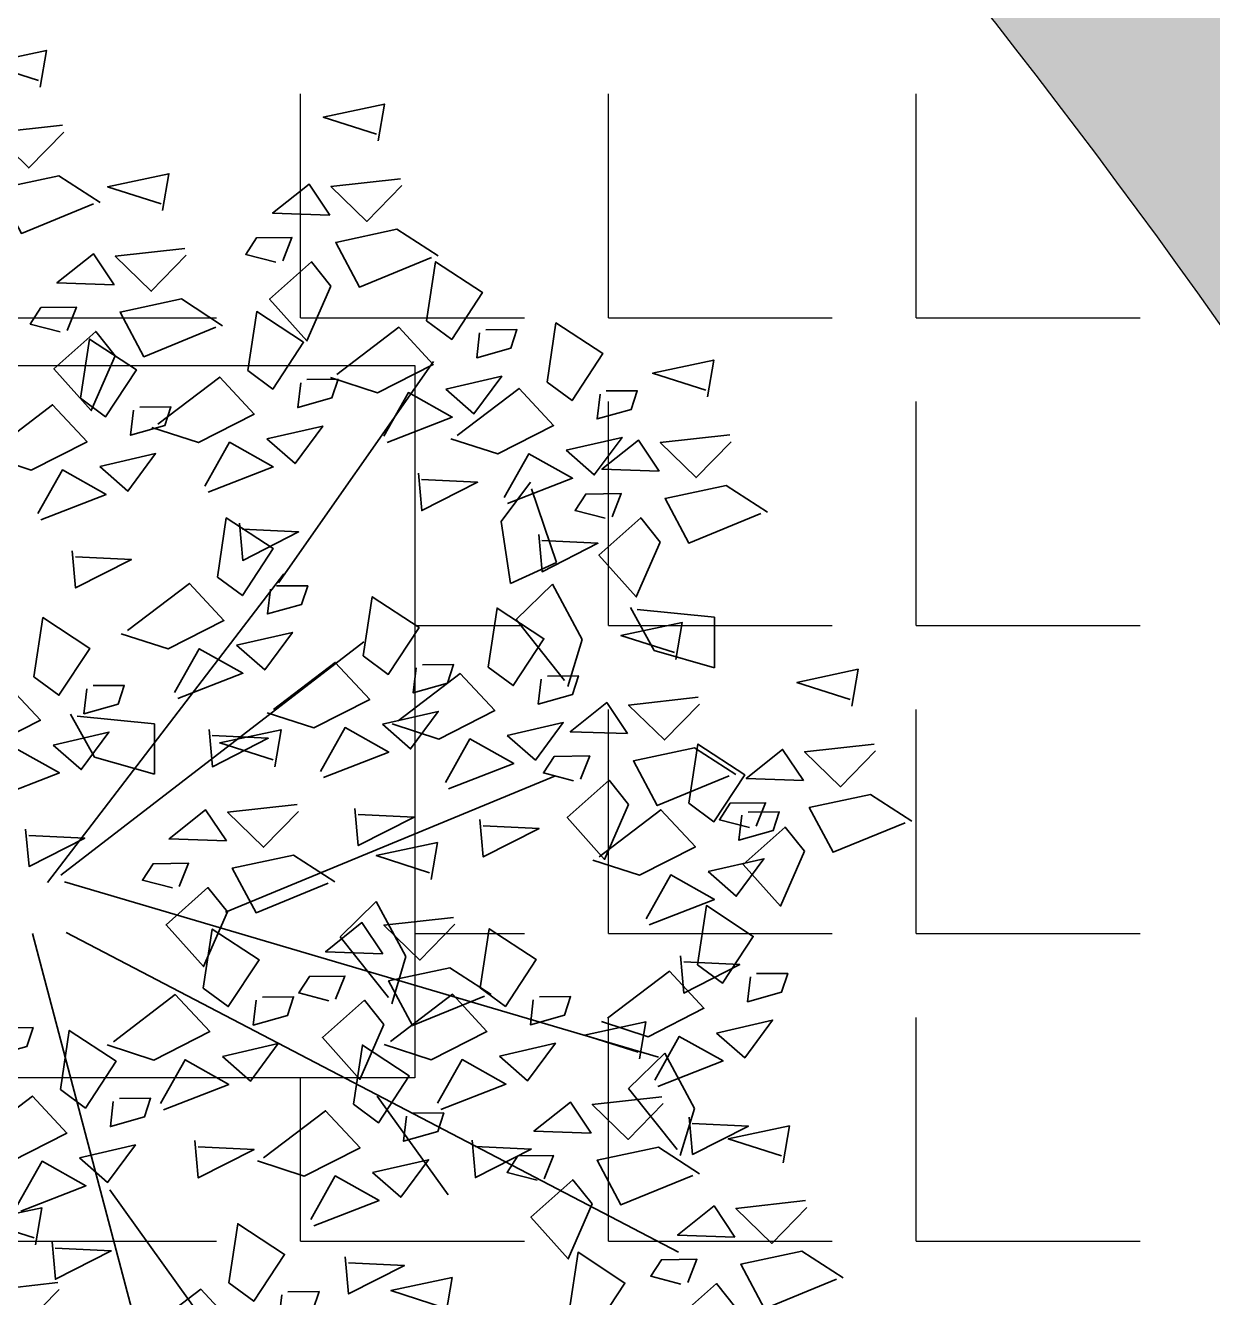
# Model space of a CAD drawing. Header units: metres. Extents: x 7 to 327053, y 40 to 7393807.
# Drawn here: x 326108.865 to 326112.905, y 7392802.729 to 7392807.059 of the extents above; entities that cross this region are included whole.
import ezdxf

# ---------------------------------------------------------------- set-up
doc = ezdxf.new("R2010")
doc.units = ezdxf.units.M
for name, color, linetype, lineweight in [('L-shrub', 74, 'Continuous', 35), ('linagrossa', 7, 'Continuous', 25), ('MÓVEIS', 7, 'Continuous', 13)]:
    doc.layers.add(name, color=color, linetype=linetype, lineweight=lineweight)
doc.layers.add('Piso externo', color=254, linetype='Continuous')
pattern_1 = [(0, (321476.649647605, 7391586.482397106), (0, 1.04775), [0.762, -0.28575]), (90, (321476.649647605, 7391586.482397106), (-1.04775, 6.415618419033196e-17), [0.762, -0.28575])]

# ---------------------------------------------------------------- blocks, each defined once
blk = doc.blocks.new('flower shrub 3')
at = {"layer": 'L-shrub', "color": 2}
for p, q in [((42.49748086955515, 35.61948701267829), (42.33495376250357, 51.58195338331279)), ((43.94747622599243, 49.99998411798151), (64.84520412745769, 35.81941823416855)), ((195.0585621409264, 39.7142745949095), (209.5227406452177, 46.46810964538599)), ((208.749917615176, 44.34546977546415), (204.4889112900564, 19.45275386646972)), ((188.103165085573, 20.61054382572184), (195.0585621409264, 39.7142745949095)), ((57.01016172621166, 21.38178453478031), (42.49748086955515, 35.61948701267829)), ((64.84520412745769, 35.81941823416855), (57.01016172621166, 21.38178453478031)), ((204.4889112900564, 19.45275386646972), (188.103165085573, 20.61054382572184)), ((184.0850864097301, 9.471884590690024), (199.896150465298, 13.92647881439188)), ((199.896150465298, 13.92647881439188), (199.8147031134576, -6.403878876328235)), ((188.4978131760435, -15.3943841830187), (184.0850864097301, 9.471884590690024)), ((199.8147031134576, -6.403878876328235), (188.4887634570041, -17.65331613269518)), ((218.6951987351349, -20.78437598125311), (218.5326716280542, -4.821909610967849)), ((220.1451940915285, -6.403878876270027), (241.0429219930811, -20.58444476008299)), ((241.0429219930811, -20.58444476008299), (233.2078795917478, -35.02207845947123)), ((233.2078795917478, -35.02207845947123), (218.6951987351349, -20.78437598125311)), ((84.69149201974507, -53.70043528464157), (100.5025560753129, -49.24584106093971)), ((100.5025560753129, -49.24584106093971), (100.4211087234434, -69.57619875163071)), ((89.10421878605848, -78.56670405805926), (84.69149201974507, -53.70043528464157)), ((100.4211087234434, -69.57619875163071), (89.09516906703355, -80.82563600802676)), ((143.4240745945717, -141.6904506272694), (159.2351386501832, -137.2358564035967)), ((159.2351386501832, -137.2358564035967), (159.1536912982992, -157.5662140943168)), ((147.8368013609579, -166.5567194010073), (143.4240745945717, -141.6904506272694)), ((159.1536912982992, -157.5662140943168), (147.8277516419184, -168.8156513507129))]:
    blk.add_line(p, q, dxfattribs=at)
at = {"layer": 'L-shrub', "color": 92}
for points in [[(130.8360085095337, 235.0765806544223), (138.369288169546, 244.6116114788165), (118.8744804563175, 250.3807145053579), (131.4762255478563, 237.2399859531433)], [(130.6866578677145, 218.6506605688482), (115.1292521688301, 213.8430761256314), (110.3061956109304, 229.3876011358516), (131.3268792130111, 220.8140804217546)], [(127.9764061339956, 193.5711132070864), (102.8690028143319, 196.2954073867295), (103.0183534561802, 212.7213274722162), (122.5131611693796, 206.9522244456748), (130.1424990611995, 192.930100818281)], [(146.6485993329697, 180.9288800726062), (154.1818789929821, 190.4639108970295), (134.6870712797681, 196.2330139236292), (147.2888163712923, 183.0922853713855)], [(218.9348525128735, 167.391951132653), (226.4681321728858, 176.9269819570472), (206.9733244596864, 182.6960849836468), (219.5750695511961, 169.5553564314323)], [(121.3918167398951, 167.2272626396734), (120.2607576296723, 179.3263491005637), (105.3435689690814, 176.6821699560387), (121.3918167398951, 167.2272626396734)], [(146.499248691136, 164.5029599870613), (130.9418429922371, 159.6953755438735), (126.1187864343665, 175.2399005540937), (147.1394700364617, 166.6663798399677)], [(100.862036779843, 161.538289202319), (107.1148494246445, 166.7465033480548), (96.92463476555713, 172.1149766720773), (91.31203915906372, 169.0701678251207), (98.69594385268284, 162.1793015911244)], [(193.6780699197843, 153.690333699662), (192.5470108095614, 165.7894201605522), (177.6298221489996, 163.1452410160564), (193.6780699197843, 153.690333699662)], [(218.7855018710398, 150.966031047079), (203.2280961721554, 146.1584466038621), (198.4050396142702, 161.7029716141405), (219.4257232163509, 153.1294509000436)], [(173.1482899597613, 148.0013602623658), (179.4011026045191, 153.2095744080143), (169.2108879454463, 158.5780477321241), (163.5982923389529, 155.5332388851675), (170.982197032572, 148.642372651142)], [(216.0752501373354, 125.8864836853172), (190.9678468176862, 128.6107778649602), (191.1171974595199, 145.036697950447), (210.6120051727048, 139.2675949239347), (218.2413430645538, 125.2454712965409)], [(60.25782900882768, 138.7758594872139), (85.21893177714081, 142.6160194869444), (89.30902757844886, 126.7067683227651), (68.98590973060345, 127.2553651212074), (57.99970148704597, 138.8368147764995)], [(107.4348681237315, 128.4744684911566), (102.7360035455785, 121.8303859936131), (113.9657312390627, 119.2702694806503), (118.603716159545, 123.6590262789395), (109.6929956455133, 128.4135132018418)], [(204.8788468665443, 108.5306907367776), (216.5956138695183, 124.0132556812023), (225.2019647144189, 107.9820939383062), (209.1515824601229, 99.38744701564428), (204.8788468665443, 108.5306907367776)], [(89.06550853807128, 117.6854503528157), (93.27733421626907, 106.286866565526), (107.0087092910689, 112.6871430780738), (89.06550853807128, 117.6854503528157)], [(159.3906004665914, 110.4252299045329), (154.6917358884529, 103.7811474069312), (165.9214635819226, 101.2210308940557), (170.5594485023757, 105.6097876922867), (161.6487279883731, 110.364274615189)], [(170.9461439265287, 107.1896919606079), (195.9072466948273, 111.0298519603675), (199.9973424961208, 95.12060079618824), (179.6742246482899, 95.6691975946305), (168.688016404747, 107.2506472499808)], [(218.1231830414326, 96.88830096452149), (213.4243184632796, 90.24421846697805), (224.6540461567638, 87.68410195404431), (229.2920310771878, 92.07285875227535), (220.3813105632144, 96.82734567526495)], [(174.7926908393274, 82.25912363213138), (188.5849455718707, 90.91472584419535), (197.2521764840058, 77.13890497310784), (174.7318107720639, 80.0037827603228)], [(229.7272379993083, 72.43222874167259), (241.4440050023113, 87.91479368609725), (250.0503558471682, 71.88363194317208), (233.9999735929014, 63.28898502051015), (229.7272379993083, 72.43222874167259)], [(105.4852524765592, 67.9199190950021), (117.2020194795332, 83.40248403939766), (125.8083703244192, 67.3713222965016), (109.7579880701523, 58.77667537386878), (105.4852524765592, 67.9199190950021)], [(199.7538234557287, 86.09928282615147), (203.9656491339556, 74.70069903891998), (217.69702420877, 81.10097555155518), (199.7538234557287, 86.09928282615147)], [(120.1502040658379, 79.88680140787619), (115.3295499146043, 68.73205314477671), (135.6526677624497, 68.18345634633442), (120.0893244081089, 77.63147570859292)], [(195.7945350592781, 71.09122996547377), (220.7556378275767, 74.93138996520427), (224.8457336289139, 59.02213880099589), (204.5226157810248, 59.5707355994673), (193.5364075374964, 71.1521852548176)], [(3.784196511318441, 66.57892031877418), (28.74529927963158, 70.41908031853382), (32.83539508098329, 54.50982915432541), (12.51227723309421, 55.05842595282593), (1.526068989565828, 66.639875608118)], [(71.55254953652911, 66.57892031874506), (96.5136523047986, 70.41908031853382), (100.6037481061648, 54.50982915429631), (80.28063025829032, 55.05842595279682), (69.29442201476195, 66.63987560814712)], [(178.8827866406791, 66.34987246792298), (174.0621324894309, 55.19512420491082), (194.3852503373055, 54.64652740635211), (178.8219069829501, 64.0945467685815)], [(242.971574174182, 60.78983896941646), (238.2727095960145, 54.14575647181482), (249.5024372895277, 51.58563995896838), (254.1404222099809, 55.97439675714122), (245.2297016959346, 60.72888368004351)], [(273.1495349330362, 43.30345861637034), (280.6828145930195, 52.83848944085185), (261.1880068798055, 58.60759246739325), (273.7897519713442, 45.4668639151496)], [(118.7295886514475, 56.27752932274598), (114.0307240732945, 49.63344682514435), (125.2604517667787, 47.0733303122397), (129.8984366872173, 51.46208711052896), (120.9877161732147, 56.21657403343125)], [(199.6410819721204, 46.16066163705546), (213.4333367045911, 54.81626384900301), (222.1005676167552, 41.04044297797372), (199.5802019048569, 43.90532076513046)], [(7.630743424160754, 41.64835199032677), (21.42299815668957, 50.30395420233253), (30.09022906885366, 36.52813333127415), (7.569863356897257, 39.39301111843088)], [(75.39909644937143, 41.64835199032677), (89.19135118188568, 50.30395420239073), (97.85858209402069, 36.52813333133236), (75.33821638207881, 39.39301111845998)], [(224.6022145885072, 50.00082083101734), (228.814040266705, 38.60223704378586), (242.545415341534, 45.00251355639192), (224.6022145885072, 50.00082083101734)], [(100.3602290657582, 45.48851118434686), (104.572054743985, 34.0899273971154), (118.3034298187704, 40.49020390975056), (100.3602290657582, 45.48851118434686)], [(247.8927523399616, 29.60184118335019), (246.7616932297242, 41.70092764426954), (231.8445045691624, 39.05674849980278), (247.8927523399616, 29.60184118335019)], [(134.8515437640162, 22.796822628472), (146.5683107670047, 38.27938757292577), (155.1746616118762, 22.24822582997149), (139.1242793575802, 13.65357890725136), (134.8515437640162, 22.796822628472)], [(227.3629723798658, 23.91286774605396), (233.6157850246673, 29.1210818917607), (223.425570365609, 34.48955521584139), (217.8129747591156, 31.44474636888481), (225.1968794527056, 24.55388013485936)], [(203.731177773414, 30.25141047281795), (198.910523622224, 19.09666220968938), (219.2336414700839, 18.54806541124708), (203.6702981157286, 27.99608477344737)], [(11.72083922549791, 25.73910082611837), (6.900185074278852, 14.58435256298981), (27.22330292212428, 14.0357557645475), (11.65995956776896, 23.48377512680599)], [(79.48919225067948, 25.73910082614748), (74.66853809946042, 14.58435256301891), (94.99165594733496, 14.0357557645184), (79.42831259297964, 23.48377512677689)], [(270.289932557469, 1.797991169063607), (245.1825292378053, 4.522285348648438), (245.3318798796681, 20.94820543416426), (264.8266875928675, 15.17910240771016), (272.4560254846874, 1.156978780258214)], [(92.43394677176548, 4.948834208946209), (99.96722643177785, 14.48386503339861), (80.4724187185493, 20.25296805994003), (93.07416381010259, 7.112239507783669)], [(237.1584075058927, 9.249746283865532), (221.8464350052527, -2.689095552719663), (217.6635997927078, 15.01884931037784), (235.3870984187961, 19.18542136490578), (237.1584075058927, 9.249746283865532)], [(168.7357053471205, 0.2352743951778393), (180.4524723500944, 15.7178393395443), (189.0588231949659, -0.3133224033226725), (173.008440940699, -8.907969326042803), (168.7357053471205, 0.2352743951778393)], [(104.7653877368138, -3.474744476232444), (118.5576424693281, 5.180857735773316), (127.2248733814631, -8.594963135226863), (104.7045076695358, -5.730085348070133)], [(67.17716417871996, -8.752783224015728), (66.04610506846802, 3.346303236903622), (51.12891640787712, 0.7021240924077575), (67.17716417871996, -8.752783224015728)], [(129.7265203532006, 0.3654147178167477), (133.9383460314129, -11.03316906941472), (147.6697211062274, -4.632892556837759), (129.7265203532006, 0.3654147178167477)], [(46.64738421863876, -14.44175666137016), (52.90019686342566, -9.233542515605222), (42.7099822043383, -3.865069191582733), (37.097386597874, -6.909878038510214), (44.48129129144945, -13.80074427250656)], [(92.28459612993177, -11.47708587654051), (76.72719043104735, -16.28467031984473), (71.90413387317676, -0.7401453095080797), (92.92481747525744, -9.313666023634141)], [(181.9800415219942, -11.40711537704919), (177.2811769438267, -18.05119787470903), (188.5109046373254, -20.61131438761368), (193.1488895577786, -16.22255758938263), (184.2381690437469, -11.46807066645124)], [(223.4527526675083, -26.63731813977938), (230.9860323275207, -17.10228731526877), (211.4912246142921, -11.33318428878556), (224.0929697058454, -24.47391284097103)], [(89.5743443962274, -36.55663323830231), (64.46694107656367, -33.83233905877569), (64.61629171842651, -17.40641897325986), (84.11109943161135, -23.17552199980128), (91.74043732343124, -37.1976456271659)], [(108.8554835381219, -19.38399564038263), (104.0348293869174, -30.53874390351121), (124.3579472347919, -31.08734070195351), (108.7946038804075, -21.63932133981143)], [(138.649549319889, -26.0362927094975), (152.4418040524033, -17.38069049749174), (161.1090349645674, -31.15651136852103), (138.5886692526401, -28.2916335813643)], [(163.6106819362903, -22.19613351550652), (167.8225076145172, -33.5947173027962), (181.5538826893025, -27.19444079016103), (163.6106819362903, -22.19613351550652)], [(-28.10183792667522, -27.2001915514411), (-32.80070250482822, -33.84427404904272), (-21.5709748113004, -36.40439056191826), (-16.93298989092, -32.01563376368722), (-25.84371040492261, -27.26114684078493)], [(198.1959700744482, -40.33893557274132), (197.0649109641963, -28.23984911185107), (182.1477223036345, -30.88402825637604), (198.1959700744482, -40.33893557274132)], [(223.3034020256746, -43.063238225237), (207.7459963267902, -47.87082266854122), (202.9229397689196, -32.32629765823367), (223.9436233710003, -40.89981837238883)], [(177.666190114367, -46.02790901009575), (183.9190027591685, -40.81969486435991), (173.7287881000957, -35.45122154027921), (168.1161924936168, -38.49603038723581), (175.5000971872068, -45.38689662126125)], [(-18.75673304614611, -53.912426186871), (-7.039966043157619, -38.42986124244635), (1.566384801728418, -54.46102298531332), (-14.48399745256756, -63.05566990803346), (-18.75673304614611, -53.912426186871)], [(3.784196511347545, -48.484968082048), (28.74529927964614, -44.64480808225925), (32.83539508093963, -60.55405924649676), (12.51227723310876, -60.00546244799625), (1.52606898958038, -48.42401279270415)], [(142.7396451212407, -41.94554387370589), (137.9189909700362, -53.10029213680536), (158.2421088178525, -53.64888893530586), (142.6787654635263, -44.20086957313469)], [(94.28450538877225, -65.15664621823815), (93.15344627854941, -53.05755975734792), (78.23625761794392, -55.70173890190199), (94.28450538877225, -65.15664621823815)], [(266.3727145600133, -67.24810495969723), (273.9059942199965, -57.71307413524482), (254.4111865067971, -51.94397110870339), (267.0129315983213, -65.08469966094708)], [(204.8788468665443, -69.70550236123381), (216.5956138695328, -54.22293741683824), (225.2019647144043, -70.25409915973431), (209.1515824601229, -78.84874608236714), (204.8788468665443, -69.70550236123381)], [(116.6816856063087, -92.96049623264116), (91.57428228663048, -90.23620205302723), (91.72363292850788, -73.8102819675114), (111.2184406416782, -79.57938499405282), (118.847778533498, -93.60150862144657)], [(266.2233639181504, -83.67402504521306), (250.6659582192515, -88.48160948851726), (245.84290166141, -72.93708447815152), (266.8635852634761, -81.51060519230668)], [(116.7799730043043, -90.01088818200513), (128.4967400072783, -74.52832323755138), (137.1030908521643, -90.55948498050566), (121.0527085978683, -99.15413190316757), (116.7799730043043, -90.01088818200513)], [(220.586152006872, -86.6386958301009), (226.8389646516589, -81.43048168427777), (216.6487499925861, -76.06200836025528), (211.0361543860927, -79.10681720721186), (218.4200590796827, -85.99768344123731)], [(218.1231830414326, -81.34789213343173), (213.4243184632651, -87.99197463109155), (224.6540461567783, -90.5520911439962), (229.2920310771733, -86.16333434576516), (220.3813105631998, -81.40884742286289)], [(62.56529058411252, -103.5478171219583), (74.28205758711555, -88.06525217756278), (82.88840843198705, -104.0964139204588), (66.83802617770561, -112.6910608431499), (62.56529058411252, -103.5478171219583)], [(82.84727006425965, -91.35188695823307), (107.8083728325728, -87.51172695847343), (111.8984686339099, -103.4209781226527), (91.57535078603543, -102.8723813242104), (80.58914254250703, -91.29093166891835)], [(174.7926908393274, -95.97706946590915), (188.5849455718562, -87.32146725390339), (197.2521764840058, -101.0972881249035), (174.7318107720493, -98.23241033774686)], [(199.7538234557287, -92.13691027188905), (203.9656491339556, -103.5354940591205), (217.6970242087555, -97.13521754654357), (199.7538234557287, -92.13691027188905)], [(28.63258764409693, -104.8888158981572), (53.59369041238097, -101.0486558984848), (57.68378621370356, -116.9579070626641), (37.3606683658436, -116.4093102642218), (26.37446012230066, -104.8278606088715)], [(130.0243091791926, -101.653277954203), (125.3254446010251, -108.2973604518047), (136.5551722945383, -110.8574769647093), (141.1931572149333, -106.4687201665365), (132.2824367009743, -101.714233243576)], [(148.3566730121674, -118.4257448381686), (173.3177757804369, -114.5855848384089), (177.4078715817595, -130.4948360025882), (157.0847537339141, -129.9462392040877), (146.0985454903857, -118.3647895487957)], [(178.8827866406645, -111.8863206300884), (174.0621324894164, -123.041068893217), (194.3852503372909, -123.5896656917175), (178.8219069829356, -114.1416463295172)], [(151.1664994876191, -134.9327344814373), (158.699779147646, -125.3977036569849), (139.2049714344321, -119.6286006304435), (151.8067165259854, -132.769329182629)], [(152.2032199249661, -143.3563131665869), (165.9954746574803, -134.7007109545811), (174.6627055696153, -148.4765318256686), (152.1423398577171, -145.6116540384537)], [(151.0171488458145, -151.3586545669241), (135.4597431469156, -156.1662390101992), (130.6366865890595, -140.6217139998916), (151.6573701911256, -149.1952347140468)], [(36.56923035823274, -145.728635390813), (31.74857620702824, -156.8833836539415), (52.07169405487366, -157.4319804524421), (36.5083507005038, -147.9839610902418)], [(148.3068971120956, -176.4382019287732), (123.199493792461, -173.7139077491301), (123.3488444342947, -157.2879876635852), (142.8436521474796, -163.0570906900975), (150.472990039314, -177.0792143175495)]]:
    blk.add_lwpolyline(points, dxfattribs=at)
at = {"layer": 'L-shrub', "color": 2}
for points in [[(143.7889969574171, 139.4234126252995), (118.6815936377679, 142.1477068048552), (118.8309442796308, 158.5736268904293), (138.3257519928156, 152.8045238638878), (145.9550898846355, 138.7824002364941)], [(110.6574719058553, 146.8751677401597), (95.34549940521538, 134.9363259035162), (91.16266419264142, 152.6442707667011), (108.8861628187296, 156.8108428211417), (110.6574719058553, 146.8751677401597)], [(94.19053194887238, 140.1168582634127), (105.9072989518317, 155.5994232078665), (114.5136497967469, 139.5682614649704), (98.46326754245092, 130.9736145422503), (94.19053194887238, 140.1168582634127)], [(182.9437250857445, 133.3382388001482), (167.6317525851191, 121.3993969635339), (163.4489173725305, 139.1073418266896), (181.1724159986624, 143.2739138811885), (182.9437250857445, 133.3382388001482)], [(146.1462642916885, 122.0676196768181), (157.8630312946916, 137.5501846212137), (166.4693821395631, 121.5190228783176), (150.4189998852962, 112.9243759556557), (146.1462642916885, 122.0676196768181)], [(112.2135613516729, 120.7266209006193), (137.1746641199715, 124.5667809002916), (141.2647599212941, 108.6575297361123), (120.9416420734487, 109.2061265346128), (109.9554338298912, 120.7875761899049)], [(64.10437592168455, 113.8452911587956), (77.8966306541697, 122.5008933707431), (86.56386156631923, 108.7250724997138), (64.04349585439195, 111.5899502869288)], [(116.0601082645007, 95.79605257211368), (129.8523629970441, 104.4516547841194), (138.5195939091791, 90.67583391309019), (115.9992281972372, 93.5407117002469)], [(141.0212408808875, 99.63621176610468), (145.2330665590998, 88.23762797887319), (158.9644416338997, 94.63790449150837), (141.0212408808875, 99.63621176610468)], [(68.1944717229635, 97.93603999455809), (63.37381757177354, 86.78129173142952), (83.69693541961897, 86.2326949329872), (68.13359206527821, 95.68071429518751)], [(50.96123562623688, 56.27752932274598), (46.26237104811297, 49.63344682514435), (57.4920987416117, 47.0733303122688), (62.13008366202121, 51.46208711049985), (53.2193631480186, 56.21657403343125)], [(32.59187604056206, 45.48851118431776), (36.80370171877439, 34.08992739708629), (50.53507679357426, 40.49020390972145), (32.59187604056206, 45.48851118431776)], [(273.0001842911879, 26.87753853088362), (257.4427785922889, 22.06995408757939), (252.6197220344329, 37.61447909791605), (273.6404056365136, 29.04095838378998)], [(100.9188408239861, 21.45582385227317), (125.8799435922701, 25.2959838519455), (129.9700393936073, 9.386732687766196), (109.6469215457618, 9.935329486208502), (98.6607133022044, 21.51677914161701)], [(148.09587993889, 11.15443285624496), (143.3970153607224, 4.510350358585129), (154.6267430542211, 1.95023384570959), (159.2647279746743, 6.338990643940632), (150.3540074606426, 11.09347756684292)], [(119.5412879818468, -51.45502878533443), (127.0745676418446, -41.91999796085292), (107.5797599286452, -36.15089493431151), (120.1815050201694, -49.29162348652607)], [(-52.68943598619079, -55.25342496306985), (-27.72833321787766, -51.41326496333931), (-23.63823741656961, -67.32251612751861), (-43.96135526438593, -66.7739193290763), (-54.94756350794341, -55.192469673726)], [(187.4616252404084, -60.69103047222597), (172.1496527397685, -72.62987230889848), (167.9668175271945, -54.92192744571366), (185.6903161532827, -50.75535539127304), (187.4616252404084, -60.69103047222597)], [(119.3919373399985, -67.88094887082116), (103.8345316411141, -72.68853331403807), (99.01147508324357, -57.14400830381783), (120.0321586853242, -65.71752901794389)], [(-5.512396871257807, -65.55481595906893), (-10.21126144942536, -72.19889845669968), (1.018466244073351, -74.75901496960431), (5.656451164511963, -70.37025817137328), (-3.254269349505193, -65.61577124844189)], [(11.72083922546881, -89.3247875747038), (6.9001850742643, -100.4795358377741), (27.22330292212428, -101.0281326362747), (11.65995956776896, -91.58011327404527)], [(230.3815871328843, -101.3018172921438), (215.0696146322298, -113.2406591288454), (210.8867794196704, -95.53271426566059), (228.6102780457586, -91.36614221119088), (230.3815871328843, -101.3018172921438)], [(86.69381697708741, -116.2824552867096), (100.4860717096307, -107.6268530746456), (109.1533026217512, -121.4026739457331), (86.63293690982391, -118.5377961585182)], [(57.44026717331143, -125.9792250326136), (61.65209285152378, -137.3778088198451), (75.38346792632365, -130.9775323072681), (57.44026717331143, -125.9792250326136)], [(12.55917388843954, -146.7763744208205), (7.86030931030109, -153.4204569184221), (19.09003700378525, -155.9805734313268), (23.72802192420932, -151.5918166330666), (14.81730141022126, -146.8373297101643)]]:
    blk.add_lwpolyline(points, dxfattribs=at)
at = {"layer": 'L-shrub', "color": 32}
for points in [[(122.0546205521968, 56.75011005665875), (200.5175541612552, 95.93309574978777)], [(9.723148210716317, 7.128969200944992), (124.9655594245268, 58.55664078579867)], [(14.62709657762025, 7.128969200974097), (137.2253852927533, 26.72045441443334)], [(14.62709657762025, 4.680025916139129), (156.8411186950397, -137.3583029466681)], [(-2.536677657568361, -5.115716690634144), (-51.5759811305179, -205.9285317264439)], [(7.271189043589401, -10.01358799397712), (132.3214369258494, -196.1327891197579)], [(55.85154284407328, -28.96267591803917), (171.0939540578692, -41.2073618096183)], [(-12.80349403117725, -148.9605762826104), (-20.15937153249979, -90.18610537587664)]]:
    blk.add_lwpolyline(points, dxfattribs=at)
at = {"layer": 'L-shrub', "color": 108}
for points in [[(37.71689945136313, 67.91991909503122), (49.43366645438072, 83.4024840394268), (58.04001729923765, 67.3713222965307), (41.98963504497078, 58.77667537386878), (37.71689945136313, 67.91991909503122)], [(134.8030024070613, -1.105724381020991), (159.7641051753744, 2.734435618651332), (163.8542009767116, -13.17481554552796), (143.531083128837, -12.62621874708566), (132.5448748853087, -1.044769091677153)], [(37.71689945137769, -47.14396930579096), (49.43366645435162, -31.6614043614245), (58.04001729926676, -47.69256610429147), (41.98963504494168, -56.2872130269534), (37.71689945137769, -47.14396930579096)], [(220.5931502919702, -68.142785587057), (195.4857469723065, -65.41849140747217), (195.6350976141693, -48.99257132195635), (215.1299053273687, -54.76167434846866), (222.7592432191887, -68.7837979758915)], [(50.96123562625144, -58.7863590780762), (46.26237104808389, -65.43044157567782), (57.49209874159714, -67.99055808858247), (62.13008366202121, -63.60180129035143), (53.21936314800404, -58.84731436742003)], [(73.75472542872012, -70.8456196556799), (80.00753807349246, -65.63740550988587), (69.81732341443423, -60.26893218583428), (64.2047278079408, -63.31374103281996), (71.58863250151624, -70.20460726681631)], [(7.630743424146202, -73.4155364104663), (21.42299815668957, -64.75993419846054), (30.09022906882456, -78.53575506954803), (7.569863356911809, -75.6708772823331)], [(32.59187604056206, -69.57537721647533), (36.80370171877439, -80.97396100370678), (50.53507679357426, -74.57368449112982), (32.59187604056206, -69.57537721647533)], [(170.9461439264996, -71.04650113743264), (195.9072466947982, -67.20634113773121), (199.9973424961499, -83.11559230193961), (179.6742246482754, -82.56699550343909), (168.6880164047324, -70.9855458480888)], [(241.1159319669096, -80.94972239271738), (239.9848728567158, -68.85063593176892), (225.0676841961103, -71.49481507623568), (241.1159319669096, -80.94972239271738)], [(-0.6851622864196543, -135.1339846485643), (11.03160471653973, -119.6514197041688), (19.63795556142577, -135.6825814470649), (3.587573307144339, -144.2772283697559), (-0.6851622864196543, -135.1339846485643)], [(32.47913455689559, -129.8193842266337), (46.27138928940985, -121.1637820146279), (54.93862020155939, -134.9396028856281), (32.41825448964664, -132.0747250985005)], [(115.1753720605338, -168.9864468138839), (99.86339955989388, -180.9252886505564), (95.68056434730534, -163.2173437874007), (113.4040629734081, -159.0507717329892), (115.1753720605338, -168.9864468138839)], [(156.2933157263032, -159.2655643307662), (151.4726615750696, -170.4203125938948), (171.7957794229151, -170.9689093923662), (156.2324360685888, -161.520890030195)], [(56.29080525232712, -177.7996685357357), (63.82408491233945, -168.2646377113124), (44.32927719914004, -162.4955346847127), (56.93102229064971, -175.6362632369564)], [(176.0148906203831, -186.8242878290184), (183.5481702803954, -177.2892570045951), (164.0533625671814, -171.5201539780537), (176.6551076587056, -184.6608825302391)], [(91.93158187152584, -196.0501572894863), (103.6483488745143, -180.5675923450617), (112.2546997194149, -196.5987540879869), (96.20431746511896, -205.1934010106488), (91.93158187152584, -196.0501572894863)], [(150.7581080273085, -200.5259052620095), (149.6270489170856, -188.4268188011192), (134.7098602564947, -191.070997945586), (150.7581080273085, -200.5259052620095)], [(175.8655399785784, -203.2502079145634), (160.3081342796358, -208.0577923578094), (155.4850777217798, -192.5132673475891), (176.505761323875, -201.086788061657)], [(130.2283280672709, -206.2148786993639), (136.4811407120432, -201.0066645536281), (126.2909260529704, -195.6381912295474), (120.678330446477, -198.6830000765039), (128.062235140067, -205.5738663105585)], [(173.1552882448595, -228.3297552763252), (148.0478849251813, -225.6054610966821), (148.1972355670441, -209.1795410111954), (167.6920432802289, -214.9486440377368), (175.3213811720488, -228.9707676651306)], [(140.0237631932687, -220.8780001615232), (124.7117906926287, -232.8168419981667), (120.5289554800692, -215.1088971349818), (138.2524541061721, -210.9423250805412), (140.0237631932687, -220.8780001615232)]]:
    blk.add_lwpolyline(points, dxfattribs=at)
at = {"layer": 'L-shrub', "color": 98}
for points in [[(56.44281934466562, -29.10487812352949), (41.1308468440111, -41.04371996017289), (36.94801163145167, -23.33577509698807), (54.67151025752537, -19.16920304251835), (56.44281934466562, -29.10487812352949)], [(-48.84288907334847, -80.18399329148815), (-35.05063434083421, -71.5283910795406), (-26.38340342868469, -85.30421195056988), (-48.90376914061199, -82.43933416335494)], [(-23.88175645694719, -76.34383409749715), (-19.6699307787203, -87.74241788478683), (-5.938555703934981, -81.34214137215167), (-23.88175645694719, -76.34383409749715)], [(83.55016055474697, -85.50874111778103), (68.23818805409246, -97.44758295442443), (64.05535284151847, -79.7396380912396), (81.77885146760671, -75.57306603676987), (83.55016055474697, -85.50874111778103)], [(-49.87960951066634, -94.3219476615195), (-42.34632985068311, -84.786916837038), (-61.84113756391162, -79.0178138105548), (-49.2393924723583, -92.15854236276935)], [(263.5131121844461, -108.753572407033), (238.4057088647824, -106.0292782274191), (238.5550595066452, -89.6033581418742), (258.04986721983, -95.37246116844472), (265.6792051116645, -109.3945847958093)], [(-44.75279327201133, -96.09324445569655), (-49.57344742323039, -107.247992718796), (-29.25032957538497, -107.7965895172965), (-44.81367292974028, -98.34857015512534)], [(-50.02896015252918, -110.7478677470644), (-65.58636585142814, -115.5554521902522), (-70.4094224092987, -100.010927180032), (-49.38873880721803, -108.5844478941581)], [(182.289375952183, -117.0847460619115), (194.0061429551715, -101.6021811175451), (202.6124938000576, -117.6333428604121), (186.5621115457761, -126.227989783074), (182.289375952183, -117.0847460619115)], [(70.56335791209129, -104.8797192859929), (75.46727624633057, -144.0627049792383)], [(75.80962675898627, -115.1902068941563), (71.1107621808187, -121.8342893918161), (82.34048987434652, -124.3944059047207), (86.97847479475602, -120.0056491064897), (78.06775428076799, -115.2511621835874)], [(111.6549495934741, -112.4422960926604), (115.8667752716865, -123.8408798798918), (129.5981503465009, -117.4406033672567), (111.6549495934741, -112.4422960926604)], [(195.5337121270568, -128.7271358341677), (190.8348475488892, -135.3712183317984), (202.0645752424316, -137.9313348447031), (206.7025601628411, -133.5425780464429), (197.7918396488239, -128.7880911235115)], [(-34.61786522646435, -136.4749834247341), (-9.65676245818031, -132.6348234250617), (-5.566666656843153, -148.5440745892119), (-25.88978450470313, -147.9954777907405), (-36.87599274824606, -136.4140281354775)], [(90.78391277841, -132.1917064508598), (85.96325862719095, -143.3464547139883), (106.2863764750509, -143.8950515124888), (90.72303312071017, -134.4470321502303)], [(125.9097168945591, -148.6343519144284), (124.7786577843362, -136.5352654535672), (109.8614691237453, -139.1794445980049), (125.9097168945591, -148.6343519144284)], [(177.1643525413674, -139.5161539725668), (181.3761782195943, -150.9147377598856), (195.107553294365, -144.5144612471922), (177.1643525413674, -139.5161539725668)], [(105.379936934507, -154.3233253517246), (111.6327495792939, -149.1151112060179), (101.4425349202211, -143.7466378819081), (95.82993931372768, -146.7914467289229), (103.2138440073177, -153.6823129628901)]]:
    blk.add_lwpolyline(points, dxfattribs=at)

msp = doc.modelspace()

# ---------------------------------------------------------------- hatches: boundary and pattern name
at = {"layer": 'linagrossa'}
h = msp.add_hatch(dxfattribs=at)
h.set_pattern_fill('GOST_GLASS', color=5, scale=0.25)
h.set_pattern_definition([(45, (324474.8860170909, 7391607.833064089), (2.121320343559643, -2.220446049250313e-16), [1.25, -1.75]), (45, (324475.4163470909, 7391607.833064089), (2.121320343559643, -2.220446049250313e-16), [0.5, -2.5]), (45, (324474.8860170909, 7391608.363394088), (2.121320343559643, -2.220446049250313e-16), [0.5, -2.5])])
h.paths.add_polyline_path([(326127.3250190865, 7392833.686162909), (326118.9408109649, 7392828.235928586), (326108.0403423191, 7392845.004344828), (326105.4856561718, 7392842.946476213), (326107.5883658954, 7392839.711834379, -0.1910939841315938), (326107.8701693036, 7392839.278330372), (326110.6690225423, 7392834.972796579, -0.4816012508915894), (326111.5262315073, 7392834.289255872, -0.1620074997812514), (326111.3864475408, 7392833.869166874), (326111.8685654662, 7392833.127514903, -0.4704599594103138), (326112.7008424656, 7392832.438755981, -0.1526995338483947), (326112.5759473775, 7392832.039334686), (326113.3403945976, 7392830.863369727, -0.1453212673895203), (326113.5579294001, 7392830.528731443), (326114.9958488888, 7392828.31675017), (326117.2329508593, 7392824.875369965), (326117.2329508593, 7392809.808190648), (326117.1994846629, 7392791.038890981), (326121.6281500587, 7392791.034510779), (326121.6281500587, 7392798.931896747), (326122.2655939933, 7392798.931896747), (326122.1904818717, 7392804.850992458), (326122.0165506226, 7392818.557378151), (326126.2126768736, 7392818.557378151), (326129.7901139516, 7392827.544605257)])
h.paths.add_polyline_path([(326122.9190872434, 7392826.238253891), (326124.9569956583, 7392826.981595842), (326125.4326969153, 7392827.400567693, -0.168047369291223), (326125.776659584, 7392827.703511344), (326126.5046939579, 7392828.34472451), (326127.2871830789, 7392827.880613823), (326126.7696186085, 7392827.008001795), (326126.7390710918, 7392826.97378194, -0.3164550777947224), (326126.2018405633, 7392826.37196702), (326125.7021402011, 7392825.812194043), (326125.0699559846, 7392824.288439032), (326123.4378035168, 7392823.194349746), (326122.0801453324, 7392822.284263647), (326121.623424884, 7392821.806211864), (326120.9146800981, 7392822.483331474), (326120.1254093247, 7392823.237383889), (326119.814852224, 7392824.099285453), (326119.5237250215, 7392824.907262443), (326120.1103472309, 7392825.213745493)], flags=16)
h.paths.add_polyline_path([(326123.1723112672, 7392825.787233752), (326123.0388996874, 7392825.817577339), (326123.0331381036, 7392825.817100747), (326123.029430896, 7392825.812421088), (326123.1601084751, 7392825.742293488, 0.07774630722184843)], flags=0)
h.paths.add_polyline_path([(326123.0140144342, 7392825.832687306), (326123.0124218278, 7392825.828020713), (326123.011970735, 7392825.822404744), (326123.0161176355, 7392825.818761153), (326123.029129522, 7392825.822888851), (326122.9739509695, 7392825.786876783)], flags=0)
h.paths.add_polyline_path([(326121.8977242858, 7392825.125035693), (326121.764312706, 7392825.155379279), (326121.7585511222, 7392825.154902688), (326121.7548439146, 7392825.150223028), (326121.8855214937, 7392825.080095429, 0.07774630722184914)], flags=0)
h.paths.add_polyline_path([(326121.7394274528, 7392825.170489247), (326121.7378348464, 7392825.165822654), (326121.7373837536, 7392825.160206685), (326121.7415306541, 7392825.156563094), (326121.7545425406, 7392825.160690792), (326121.6993639881, 7392825.124678724)], flags=0)
h.paths.add_polyline_path([(326125.2222612846, 7392825.698340444, -1), (326123.8199951428, 7392825.698340444, -1)], flags=0)
h.paths.add_polyline_path([(326124.481290599, 7392825.832946318), (326124.47387838, 7392825.811227325), (326124.472255245, 7392825.791019784), (326124.5252401438, 7392825.778968718), (326124.5516383852, 7392825.787342904), (326124.634452396, 7392825.841391147), (326124.5758777342, 7392825.767451531), (326124.5971101367, 7392825.762622361), (326124.5702948992, 7392825.76040424), (326124.3704330128, 7392825.508115781), (326124.4411083641, 7392825.715205914), (326124.2948294874, 7392825.619737573), (326124.4480678859, 7392825.794957845), (326124.4430123162, 7392825.797670896), (326124.4492081616, 7392825.796261691)], flags=0)
h.paths.add_polyline_path([(326123.5826517405, 7392824.560843443, -1), (326122.1803855986, 7392824.560843443, -1)], flags=0)
h.paths.add_polyline_path([(326122.8416810549, 7392824.695449317), (326122.8342688358, 7392824.673730324), (326122.8326457008, 7392824.653522783), (326122.8856305996, 7392824.641471717), (326122.9120288411, 7392824.649845903), (326122.9948428518, 7392824.703894146), (326122.9362681901, 7392824.62995453), (326122.9575005926, 7392824.62512536), (326122.930685355, 7392824.622907239), (326122.7308234687, 7392824.370618779), (326122.80149882, 7392824.577708913), (326122.6552199433, 7392824.482240572), (326122.8084583418, 7392824.657460843), (326122.8034027721, 7392824.660173895), (326122.8095986175, 7392824.65876469)], flags=0)
h.paths.add_polyline_path([(326125.9707129076, 7392827.152706343), (326126.002795345, 7392827.189390969), (326125.995383126, 7392827.167671977), (326125.993759991, 7392827.147464435), (326126.0467448898, 7392827.135413368), (326126.0731431313, 7392827.143787554), (326126.1559571419, 7392827.197835797), (326126.0973824802, 7392827.123896182), (326126.1186148828, 7392827.119067011), (326126.0917996452, 7392827.116848891), (326125.8919377589, 7392826.864560432), (326125.9626131102, 7392827.071650566), (326125.8163342334, 7392826.976182223), (326125.9695726319, 7392827.151402496), (326125.9645170622, 7392827.154115546)], flags=0)
h.paths.add_polyline_path([(326125.2568873104, 7392826.38203539), (326125.1234757306, 7392826.412378976), (326125.1177141467, 7392826.411902386), (326125.1140069392, 7392826.407222725), (326125.2446845183, 7392826.337095127, 0.07774630722184905)], flags=0)
h.paths.add_polyline_path([(326125.0985904774, 7392826.427488944), (326125.0969978709, 7392826.422822352), (326125.0965467782, 7392826.417206382), (326125.1006936787, 7392826.413562791), (326125.1137055651, 7392826.417690489), (326125.0585270126, 7392826.381678421)], flags=0)
h.paths.add_polyline_path([(326120.546659386, 7392824.539242417), (326120.4132478062, 7392824.569586002), (326120.4074862224, 7392824.569109412), (326120.4037790148, 7392824.564429752), (326120.5344565939, 7392824.494302153, 0.07774630722184914)], flags=0)
h.paths.add_polyline_path([(326120.3867699465, 7392824.580029378), (326120.3863188538, 7392824.574413409), (326120.3904657543, 7392824.570769818), (326120.4034776408, 7392824.574897516), (326120.3482990882, 7392824.538885447), (326120.388362553, 7392824.58469597)], flags=0)
h.paths.add_polyline_path([(326121.8441617837, 7392823.636153124, -1), (326120.4418956419, 7392823.636153124, -1)], flags=0)
h.paths.add_polyline_path([(326121.1031910981, 7392823.770758998), (326121.0957788791, 7392823.749040006), (326121.0941557441, 7392823.728832465), (326121.1471406429, 7392823.716781397), (326121.1735388844, 7392823.725155585), (326121.2563528951, 7392823.779203827), (326121.1977782333, 7392823.705264211), (326121.2190106359, 7392823.700435041), (326121.1921953983, 7392823.69821692), (326120.992333512, 7392823.445928461), (326121.0630088633, 7392823.653018595), (326120.9167299865, 7392823.557550253), (326121.069968385, 7392823.732770525), (326121.0649128153, 7392823.735483576), (326121.0711086607, 7392823.734074372)], flags=0)
h.paths.add_polyline_path([(326126.7086547535, 7392827.787146337), (326126.5752431736, 7392827.817489923), (326126.5694815898, 7392827.817013333), (326126.5657743823, 7392827.812333672), (326126.6964519613, 7392827.742206073, 0.07774630722184886)], flags=0)
h.paths.add_polyline_path([(326126.5503579205, 7392827.83259989), (326126.548765314, 7392827.827933298), (326126.5483142212, 7392827.822317329), (326126.5524611217, 7392827.818673738), (326126.5654730081, 7392827.822801436), (326126.5102944557, 7392827.786789368)], flags=0)
h.paths.add_polyline_path([(326124.5488688065, 7392824.386428744), (326124.4154572267, 7392824.416772329), (326124.4096956429, 7392824.416295739), (326124.4059884353, 7392824.411616079), (326124.5366660144, 7392824.34148848, 0.07774630722184905)], flags=0)
h.paths.add_polyline_path([(326124.3905719735, 7392824.431882297), (326124.388979367, 7392824.427215704), (326124.3885282743, 7392824.421599736), (326124.3926751748, 7392824.417956145), (326124.4056870613, 7392824.422083843), (326124.3505085087, 7392824.386071774)], flags=0)
h.paths.add_polyline_path([(326122.7899306736, 7392823.291255187), (326122.6565190938, 7392823.321598773), (326122.6507575099, 7392823.321122183), (326122.6470503024, 7392823.316442522), (326122.7777278814, 7392823.246314923, 0.07774630722184914)], flags=0)
h.paths.add_polyline_path([(326122.6316338406, 7392823.336708741), (326122.6300412341, 7392823.332042148), (326122.6295901414, 7392823.326426179), (326122.6337370418, 7392823.322782588), (326122.6467489283, 7392823.326910286), (326122.5915703758, 7392823.290898218)], flags=0)
h.paths.add_polyline_path([(326121.9741932058, 7392822.629057128), (326121.840781626, 7392822.659400714), (326121.8350200421, 7392822.658924123), (326121.8313128346, 7392822.654244463), (326121.9619904137, 7392822.584116864, 0.07774630722184918)], flags=0)
h.paths.add_polyline_path([(326121.8158963728, 7392822.674510681), (326121.8143037664, 7392822.669844088), (326121.8138526736, 7392822.66422812), (326121.8179995741, 7392822.660584529), (326121.8310114605, 7392822.664712227), (326121.7758329081, 7392822.628700159)], flags=0)
h = msp.add_hatch(dxfattribs=at)
h.set_pattern_fill('AR-B88', color=256, scale=0.003, angle=210)
h.set_pattern_definition([(210, (321476.649647605, 7391586.482397106), (0.3048000000000001, -0.5279290861469937), []), (300.0000000000001, (321476.649647605, 7391586.482397106), (0.5687645430734969, -0.3755290861469938), [0.6096, -0.6096])])
edge = h.paths.add_edge_path()
edge.add_spline(control_points=[(326105.4252507812, 7392781.836105292), (326105.3816219061, 7392782.472705846), (326105.3390171742, 7392783.106154781), (326105.2977142291, 7392783.735597699)], knot_values=[4.276453404057152, 4.276453404057152, 4.276453404057152, 4.276453404057152, 5.435792482322459, 5.435792482322459, 5.435792482322459, 5.435792482322459], degree=3, periodic=0)
edge.add_spline(control_points=[(326105.2977142291, 7392783.735597699), (326104.2346180202, 7392799.936824486), (326103.9408445055, 7392819.769712596), (326115.6423058279, 7392802.689399564), (326117.2057455144, 7392797.369014895)], knot_values=[5.435792482322459, 5.435792482322459, 5.435792482322459, 5.435792482322459, 35.27601277885982, 49.12122168347274, 49.12122168347274, 49.12122168347274, 49.12122168347274], degree=3, periodic=0)
edge.add_line((326117.2057455144, 7392797.369014895), (326117.2110686102, 7392802.751007443))
edge.add_spline(control_points=[(326117.2110686102, 7392802.751007443), (326116.9154806244, 7392803.345797376), (326116.6048709978, 7392803.926715666), (326115.6520199504, 7392805.596855595), (326114.9792270293, 7392806.634127338), (326113.6071243329, 7392808.506264503), (326112.90951402, 7392809.340609778), (326111.9006110776, 7392810.362351606), (326111.5896101345, 7392810.65188744), (326110.9601214435, 7392811.177866188), (326110.64068576, 7392811.415280075), (326109.9795597628, 7392811.828128646), (326109.6382491234, 7392812.003915701), (326108.9131900934, 7392812.275342646), (326108.5276447146, 7392812.370717729), (326107.7195132697, 7392812.435957725), (326107.2972393103, 7392812.402575349), (326106.4927619324, 7392812.187062428), (326106.115072227, 7392812.006285627), (326105.4987736916, 7392811.58269472), (326105.2481769515, 7392811.351219305), (326105.0309457442, 7392811.104112783)], knot_values=[28.39846913175245, 28.39846913175245, 28.39846913175245, 28.39846913175245, 29.92886881345821, 29.92886881345821, 32.93830577329354, 32.93830577329354, 35.94774273312886, 35.94774273312886, 37.28611148220936, 37.28611148220936, 38.62448023128987, 38.62448023128987, 39.96284898037037, 39.96284898037037, 41.30121772945087, 41.30121772945087, 42.63958647853137, 42.63958647853137, 43.97795522761187, 43.97795522761187, 45.16764314598799, 45.16764314598799, 45.16764314598799, 45.16764314598799], degree=3, periodic=0)
edge.add_spline(control_points=[(326105.0309457442, 7392811.104112783), (326105.0037973502, 7392811.073230731), (326104.9771700812, 7392811.042104543), (326104.656749446, 7392810.657642333), (326104.4242361002, 7392810.277212946), (326103.9742521794, 7392809.366451251), (326103.7782666609, 7392808.82137459), (326103.390240844, 7392807.447626473), (326103.2242533098, 7392806.584689924), (326102.9388623512, 7392804.509585696), (326102.8366652917, 7392803.262594117), (326102.6934504783, 7392800.154997333), (326102.679726426, 7392798.22164023), (326102.7151389537, 7392796.148694085)], knot_values=[13.63212913587611, 13.63212913587611, 13.63212913587611, 13.63212913587611, 13.7808099665805, 13.7808099665805, 15.456175449302, 15.456175449302, 17.59766293686627, 17.59766293686627, 20.47858668806696, 20.47858668806696, 23.92959652592268, 23.92959652592268, 28.39846913175246, 28.39846913175246, 28.39846913175246, 28.39846913175246], degree=3, periodic=0)
edge.add_line((326102.7151389537, 7392796.148694085), (326103.3974761023, 7392796.15226396))
edge.add_line((326103.3974761023, 7392796.15226396), (326103.43026205, 7392789.885637647))
edge.add_line((326103.43026205, 7392789.885637647), (326102.9349966357, 7392789.883046501))
edge.add_spline(control_points=[(326102.9349966357, 7392789.8830465), (326102.96261838, 7392789.323612674), (326102.9922111009, 7392788.758426631), (326103.0706690373, 7392787.330312495), (326103.1217302136, 7392786.460969715), (326103.2858217394, 7392783.585453524)], knot_values=[6.654034809329403, 6.654034809329403, 6.654034809329403, 6.654034809329403, 7.741139734425969, 7.741139734425969, 9.376420724765467, 9.376420724765467, 9.376420724765467, 9.376420724765467], degree=3, periodic=0)
edge.add_spline(control_points=[(326103.2858217394, 7392783.585453524), (326094.0453181042, 7392783.076995625), (326083.2203730581, 7392784.809251017), (326080.0568063114, 7392785.358152177)], knot_values=[69.74330902998388, 69.74330902998388, 69.74330902998388, 69.74330902998388, 88.0176399846752, 88.0176399846752, 88.0176399846752, 88.0176399846752], degree=3, periodic=0)
edge.add_spline(control_points=[(326080.0568063114, 7392785.358152177), (326079.4020738546, 7392785.816206776), (326078.7503057556, 7392786.259492802), (326078.1033601656, 7392786.686030925)], knot_values=[177.138570163707, 177.138570163707, 177.138570163707, 177.138570163707, 178.7700673747349, 178.7700673747349, 178.7700673747349, 178.7700673747349], degree=3, periodic=0)
edge.add_spline(control_points=[(326078.1033601656, 7392786.686030925), (326075.6215386542, 7392788.322322302), (326073.2106877675, 7392789.712142562), (326070.9757108736, 7392790.74374695)], knot_values=[178.7700673747349, 178.7700673747349, 178.7700673747349, 178.7700673747349, 185.0288392668162, 185.0288392668162, 185.0288392668162, 185.0288392668162], degree=3, periodic=0)
edge.add_line((326070.9757108736, 7392790.74374695), (326064.6611624319, 7392790.74374695))
edge.add_line((326064.6611624319, 7392790.74374695), (326064.6526719483, 7392790.667509192))
edge.add_spline(control_points=[(326064.6526719483, 7392790.667509193), (326064.8720088051, 7392790.643081979), (326065.1015387521, 7392790.609383402), (326066.441844456, 7392790.365513596), (326067.7389987945, 7392789.957458274), (326070.5751656126, 7392788.764153607), (326072.1152331395, 7392787.981253635), (326074.8778494144, 7392786.382665094), (326076.0665520372, 7392785.639797105), (326077.8805566114, 7392784.43289056), (326078.4904097768, 7392784.015155841), (326079.1035977043, 7392783.583784158)], knot_values=[176.9745579152095, 176.9745579152095, 176.9745579152095, 176.9745579152095, 177.9204800851787, 177.9204800851787, 182.2807796273743, 182.2807796273743, 186.6410791695699, 186.6410791695699, 189.7612025076811, 189.7612025076811, 191.3212641767367, 191.3212641767367, 191.3212641767367, 191.3212641767367], degree=3, periodic=0)
edge.add_spline(control_points=[(326079.1035977043, 7392783.583784158), (326088.1034914381, 7392782.200303993), (326088.7713181559, 7392782.127513466), (326091.9014723914, 7392781.811825875), (326094.5841986801, 7392781.609831092), (326098.6729834789, 7392781.489906135), (326100.0467834595, 7392781.480466945), (326102.0885045354, 7392781.527471354), (326102.7659294052, 7392781.553341859), (326103.4373775868, 7392781.590779969)], knot_values=[69.71679281666376, 69.71679281666376, 69.71679281666376, 69.71679281666376, 71.15812814967781, 71.15812814967781, 76.28602714160222, 76.28602714160222, 78.84997663756442, 78.84997663756442, 80.13195138554552, 80.13195138554552, 80.13195138554552, 80.13195138554552], degree=3, periodic=0)
edge.add_spline(control_points=[(326103.4373775868, 7392781.590779969), (326103.5352705079, 7392780.165367126), (326103.6381135798, 7392778.725701476), (326103.7917881538, 7392776.60548732), (326103.8411691591, 7392775.928733605), (326103.8906403887, 7392775.251888064)], knot_values=[0.4125806906837859, 0.4125806906837859, 0.4125806906837859, 0.4125806906837859, 3.000296969526908, 3.000296969526908, 4.210732142912761, 4.210732142912761, 4.210732142912761, 4.210732142912761], degree=3, periodic=0)
edge.add_line((326103.8906403887, 7392775.251888064), (326105.9359222231, 7392774.70565595))
edge.add_spline(control_points=[(326105.9359222231, 7392774.705655951), (326105.7610534058, 7392777.096766569), (326105.5861845886, 7392779.487877187), (326105.4252507812, 7392781.836105292)], knot_values=[0, 0, 0, 0, 4.276453404057152, 4.276453404057152, 4.276453404057152, 4.276453404057152], degree=3, periodic=0)
at = {"layer": 'Piso externo'}
h = msp.add_hatch(dxfattribs=at)
h.set_pattern_fill('ANGLE', color=256, scale=0.15)
h.set_pattern_definition(pattern_1)
edge = h.paths.add_edge_path()
edge.add_spline(control_points=[(326117.2057455144, 7392797.369014895), (326115.9716018016, 7392801.568805489), (326113.4008106157, 7392805.826467024), (326111.1411275305, 7392808.272584184)], knot_values=[38.19212881867237, 38.19212881867237, 38.19212881867237, 38.19212881867237, 49.12122168347273, 49.12122168347273, 49.12122168347273, 49.12122168347273], degree=3, periodic=0)
edge.add_spline(control_points=[(326111.1411275305, 7392808.272584184), (326110.5381956888, 7392808.92526063), (326109.957412774, 7392809.448966586), (326109.4300795435, 7392809.808190648)], knot_values=[35.27601277885982, 35.27601277885982, 35.27601277885982, 35.27601277885982, 38.19212881867175, 38.19212881867175, 38.19212881867175, 38.19212881867238], degree=3, periodic=0)
edge.add_spline(control_points=[(326109.4300795435, 7392809.808190648), (326104.0339500502, 7392813.484081801), (326104.2346180202, 7392799.936824486), (326105.2977142291, 7392783.735597699)], knot_values=[5.435792482322654, 5.435792482322654, 5.435792482322654, 5.435792482323279, 35.27601277886044, 35.27601277886044, 35.27601277886044, 35.27601277886044], degree=3, periodic=0)
edge.add_spline(control_points=[(326105.2977142291, 7392783.735597699), (326109.5700389721, 7392784.144384007), (326113.3269870189, 7392785.120321393), (326115.5652186683, 7392787.034983497)], knot_values=[59.6811176246965, 59.6811176246965, 59.6811176246965, 59.6811176246965, 68.39762184477763, 68.39762184477763, 68.39762184477763, 68.39762184477763], degree=3, periodic=0)
edge.add_line((326115.5652186683, 7392787.034983497), (326115.5613805819, 7392788.093127892))
edge.add_line((326115.561380582, 7392788.093127892), (326116.6557128908, 7392788.211036879))
edge.add_spline(control_points=[(326116.6557128907, 7392788.211036879), (326117.2476085724, 7392789.036268106), (326117.6157601845, 7392789.993696479), (326117.7998538755, 7392791.038297182)], knot_values=[54.89361966571982, 54.89361966572007, 54.89361966572007, 54.89361966572007, 58.04983169906215, 58.04983169906215, 58.04983169906215, 58.04983169906215], degree=3, periodic=0)
edge.add_line((326117.7998538755, 7392791.038297182), (326117.1994846629, 7392791.038890981))
edge.add_line((326117.1994846629, 7392791.038890981), (326117.2057455144, 7392797.369014895))
h.paths.add_polyline_path([(326109.6768452025, 7392796.461945364), (326109.6768452025, 7392798.885759773), (326112.3338562205, 7392798.885759773), (326112.3338562205, 7392796.461945364)], flags=16)
h.paths.add_polyline_path([(326111.8706472211, 7392790.555344579), (326111.8706472211, 7392788.131530171), (326109.2136362031, 7392788.131530171), (326109.2136362031, 7392790.555344579)], flags=16)
h.paths.add_polyline_path([(326110.190298505, 7392803.476934928), (326107.533287487, 7392803.476934928), (326107.533287487, 7392805.900749337), (326110.190298505, 7392805.900749337)], flags=16)
h = msp.add_hatch(dxfattribs=at)
h.set_pattern_fill('ANGLE', color=256, scale=0.15)
h.set_pattern_definition(pattern_1)
edge = h.paths.add_edge_path()
edge.add_spline(control_points=[(326117.2215669986, 7392813.36555394), (326117.1787694819, 7392813.336258126), (326117.1356795822, 7392813.307562467), (326116.5247101199, 7392812.911238248), (326115.9120436514, 7392812.637546585), (326114.6097536094, 7392812.185762403), (326113.918081207, 7392812.009237571), (326112.8250742747, 7392811.790241313), (326112.4536365524, 7392811.725351616), (326112.0732167775, 7392811.666709522)], knot_values=[35.82858584172683, 35.82858584172683, 35.82858584172683, 35.82858584172683, 35.96830243731008, 35.96830243731008, 37.7974405393362, 37.7974405393362, 39.62657864136232, 39.62657864136232, 40.5318123311166, 40.5318123311166, 40.5318123311166, 40.5318123311166], degree=3, periodic=0)
edge.add_spline(control_points=[(326112.0732167775, 7392811.666709522), (326112.0395503465, 7392811.661519807), (326112.0058135688, 7392811.656379024), (326111.972076791, 7392811.651238239), (326111.5103056454, 7392811.580873913), (326111.0485344997, 7392811.510509587), (326110.5867633541, 7392811.440145261)], knot_values=[40.5318123311166, 40.5318123311166, 40.5318123311166, 40.5318123311166, 40.61192380168431, 40.61192380168431, 40.61192380168431, 41.70844718192416, 41.70844718192416, 41.70844718192416, 41.70844718192416], degree=3, periodic=0)
edge.add_spline(control_points=[(326110.5867633541, 7392811.440145261), (326110.8201444375, 7392811.279598517), (326111.0487161095, 7392811.103839581), (326111.5896101345, 7392810.65188744), (326111.9006110776, 7392810.362351606), (326112.90951402, 7392809.340609778), (326113.6071243329, 7392808.506264503), (326114.9792270293, 7392806.634127338), (326115.6520199504, 7392805.596855595), (326116.6048709978, 7392803.926715666), (326116.9154806244, 7392803.345797376), (326117.2110686102, 7392802.751007443)], knot_values=[35.31835790043405, 35.31835790043405, 35.31835790043405, 35.31835790043405, 36.28000079553108, 36.28000079553108, 37.61836954461158, 37.61836954461158, 40.62780650444691, 40.62780650444691, 43.63724346428224, 43.63724346428224, 45.167643145988, 45.167643145988, 45.167643145988, 45.167643145988], degree=3, periodic=0)
edge.add_line((326117.2110686102, 7392802.751007443), (326117.2215669986, 7392813.36555394))

# ---------------------------------------------------------------- linework, layer by layer
at = {"layer": 'linagrossa'}
msp.add_lwpolyline([(326110.190298505, 7392803.476934928), (326107.533287487, 7392803.476934928), (326107.533287487, 7392805.900749337), (326110.190298505, 7392805.900749337)], close=True, dxfattribs=at)
for points, knots in [([(326105.9359222231, 7392774.705655951), (326104.4934478058, 7392794.429675075), (326102.484827782, 7392821.895021627), (326115.6423058279, 7392802.689399564), (326117.2057455144, 7392797.369014895)], [0, 0, 0, 0, 35.27601277885982, 49.12122168347274, 49.12122168347274, 49.12122168347274, 49.12122168347274]), ([(326102.7151389537, 7392796.148694085), (326102.679726426, 7392798.22164023), (326102.6934504783, 7392800.154997333), (326102.8366652917, 7392803.262594117), (326102.9388623512, 7392804.509585696), (326103.2242533098, 7392806.584689924), (326103.390240844, 7392807.447626473), (326103.7782666609, 7392808.82137459), (326103.9742521794, 7392809.366451251), (326104.4242361002, 7392810.277212946), (326104.656749446, 7392810.657642333), (326105.186156309, 7392811.292860263), (326105.4625277564, 7392811.557782364), (326106.115072227, 7392812.006285627), (326106.4927619324, 7392812.187062428), (326107.2972393103, 7392812.402575349), (326107.7195132697, 7392812.435957725), (326108.5276447146, 7392812.370717729), (326108.9131900934, 7392812.275342646), (326109.6382491234, 7392812.003915701), (326109.9795597628, 7392811.828128646), (326110.64068576, 7392811.415280075), (326110.9601214435, 7392811.177866188), (326111.5896101345, 7392810.65188744), (326111.9006110776, 7392810.362351606), (326112.90951402, 7392809.340609778), (326113.6071243329, 7392808.506264503), (326114.9792270293, 7392806.634127338), (326115.6520199504, 7392805.596855595), (326116.6278999691, 7392803.886350906), (326116.9599640407, 7392803.262408227), (326117.2744113019, 7392802.622865808)], [13.63212913587611, 13.63212913587611, 13.63212913587611, 13.63212913587611, 18.10100174170589, 18.10100174170589, 21.55201157956161, 21.55201157956161, 24.43293533076229, 24.43293533076229, 26.57442281832657, 26.57442281832657, 28.24978830104807, 28.24978830104807, 29.58815705012857, 29.58815705012857, 30.92652579920907, 30.92652579920907, 32.26489454828958, 32.26489454828958, 33.60326329737008, 33.60326329737008, 34.94163204645058, 34.94163204645058, 36.28000079553108, 36.28000079553108, 37.61836954461158, 37.61836954461158, 40.62780650444691, 40.62780650444691, 43.63724346428224, 43.63724346428224, 45.27736414365341, 45.27736414365341, 45.27736414365341, 45.27736414365341])]:
    msp.add_open_spline(points, degree=3, knots=knots, dxfattribs=at)

# ---------------------------------------------------------------- block references
at = {"layer": 'MÓVEIS', "xscale": 0.01048452003034848, "yscale": 0.01048452003034848, "zscale": 0.01048452003034848, "rotation": 28.52764486330616}
msp.add_blockref('flower shrub 3', (326108.8863293641, 7392804.027499476), dxfattribs=at)

doc.saveas('drawing.dxf')
